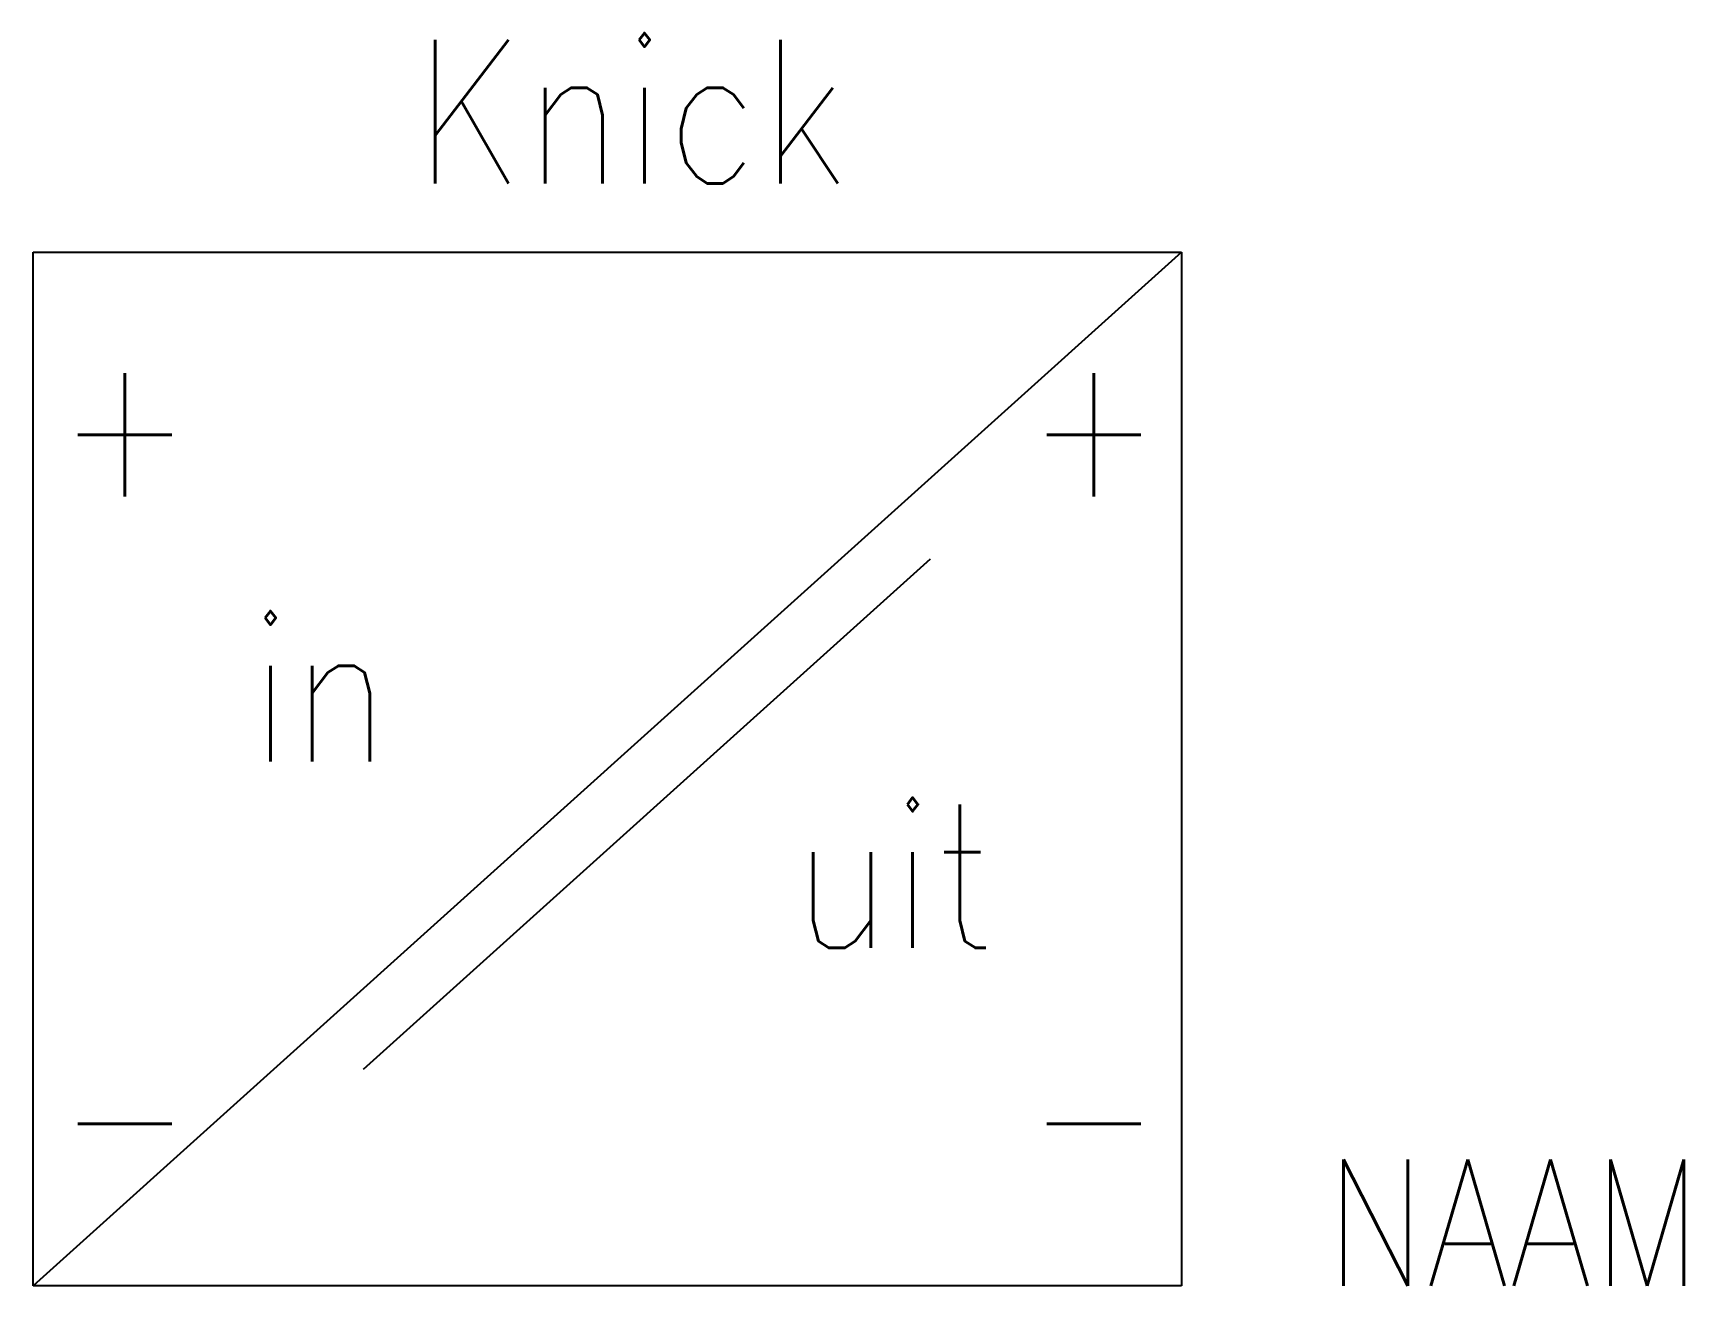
# Model space of a CAD drawing. Extents: x 32.5 to 61.3, y 228 to 249.8.
import ezdxf
from ezdxf.enums import TextEntityAlignment as Align

# ---------------------------------------------------------------- set-up
doc = ezdxf.new("R2010")
doc.units = 0
doc.header["$LTSCALE"] = 6
doc.linetypes.add('DASHED', pattern=[0])
doc.layers.add('1', color=8, linetype='CONTINUOUS')
doc.layers.add('12', color=2, linetype='DASHED')
doc.styles.get("Standard").update_dxf_attribs({"font": 'simplex', "width": 0.85})

msp = doc.modelspace()

# ---------------------------------------------------------------- linework, layer by layer
at = {"layer": '1', "color": 0}
for p, q in [((32.5, 246), (52.5, 246)), ((32.5, 228), (32.5, 246)), ((52.5, 246), (32.5, 228)), ((52.5, 246), (52.5, 228)), ((48.123, 240.654), (38.249, 231.767)), ((52.5, 228), (32.5, 228))]:
    msp.add_line(p, q, dxfattribs=at)

# ---------------------------------------------------------------- texts
at = {"layer": '1', "color": 0, "width": 0.85}
msp.add_text('Knick', height=2.5, dxfattribs=at).set_placement((39.141, 247.199))
for s, p in [('+', (34.098, 243)), ('+', (50.974, 243)), ('in', (37.5, 238.443)), ('uit', (47.5, 235.196)), ('-', (34.098, 231)), ('-', (50.974, 231))]:
    msp.add_text(s, height=2.5, dxfattribs=at).set_placement(p, align=Align.MIDDLE)
at = {"layer": '12', "color": 0, "width": 0.85}
msp.add_attdef('NAAM', (55, 228), '', height=2.2, dxfattribs=at)

doc.saveas('drawing.dxf')
